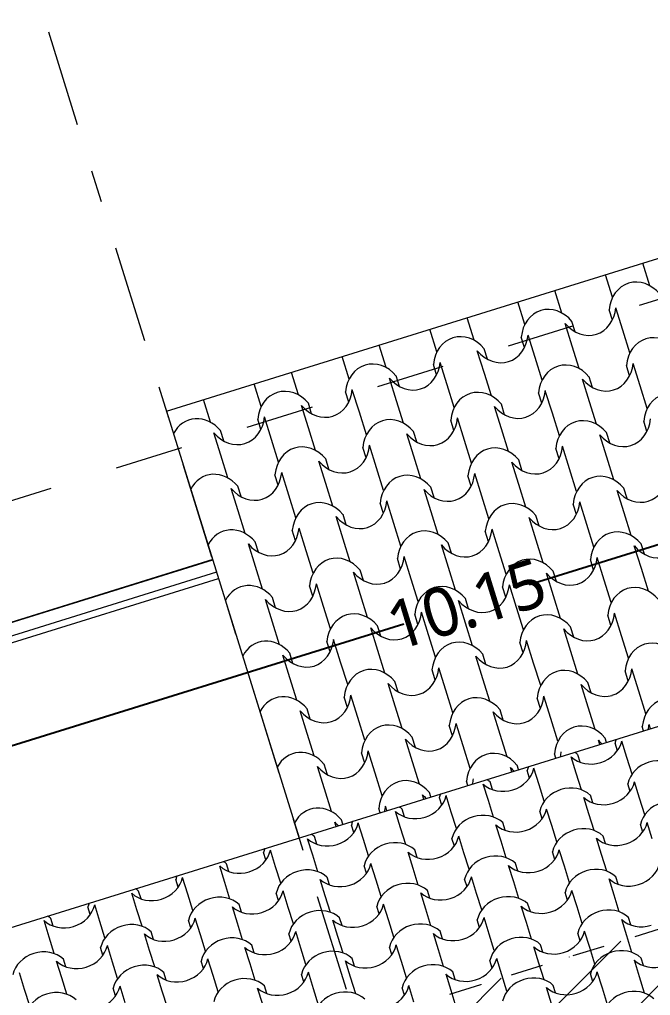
# Model space of a CAD drawing. Header units: metres. Extents: x -111189 to -108577, y -72951 to -72647.
# Drawn here: x -110194.163 to -110192.212, y -72655.442 to -72652.424 of the extents above; entities that cross this region are included whole.
import ezdxf

# ---------------------------------------------------------------- set-up
doc = ezdxf.new("R2010")
doc.units = ezdxf.units.M
doc.header["$MEASUREMENT"] = 0
doc.set_wipeout_variables(frame=1)
for name, pattern in [('Dashed', [0.423333, 0.211667, -0.211667]), ('OTK - Traço Ponto', [0.2, 0.1, -0.05, 0, -0.05]), ('OTK - Traço Ponto CORTES_ALÇ', [0.6, 0.3, -0.15, 0, -0.15]), ('Wipeout_Contour', [1, 0, -1])]:
    doc.linetypes.add(name, pattern=pattern)
for name, color, linetype in [('00 - Cotas Implantação', 7, 'Continuous'), ('00 - DESENHO 2D', 7, 'Continuous'), ('00 - Muros - Pormenores', 7, 'Continuous'), ('02 - PASSEIOS', 7, 'Continuous'), ('03 - COBERTURA', 7, 'Continuous'), ('03 - LAJES', 7, 'Continuous'), ('06 - ESCADAS _ GUARDAS', 7, 'Continuous'), ('07 - MUROS', 7, 'Continuous'), ('13 - IMPLANTAÇÃO (apoio).Layer Apoio', 7, 'Continuous'), ('14 - CORTES.Marcadores', 7, 'Continuous')]:
    doc.layers.add(name, color=color, linetype=linetype)
doc.styles.add('ESTILO_GERADO_2', font='malgunsl.ttf')
doc.styles.add('ESTILO_GERADO_3', font='AGENCYR.TTF')
doc.dimstyles.new('ESTILO_GERADO__1', dxfattribs={"dimtxt": 0.15, "dimasz": 0.095, "dimexe": 0.18, "dimexo": 0.5, "dimgap": 0, "dimtad": 1, "dimzin": 0, "dimdsep": 46, "dimtxsty": 'ESTILO_GERADO_2', "dimblk": 'ARROWHEAD_2', "dimblk1": 'ARROWHEAD_2', "dimblk2": 'ARROWHEAD_2', "dimcen": 0.09, "dimclrd": 7, "dimclre": 7, "dimclrt": 7, "dimadec": 0, "dimazin": 0, "dimtfac": 1, "dimtdec": 4, "dimtmove": 0, "dimatfit": 3, "dimfxl": 1, "dimtolj": 1, "dimtzin": 0, "dimarcsym": 0})
doc.dimstyles.new('ESTILO_GERADO__2', dxfattribs={"dimtxt": 0.15, "dimasz": 0.057, "dimexe": 0.18, "dimexo": 0.05, "dimgap": 0, "dimtad": 1, "dimzin": 0, "dimdsep": 46, "dimtxsty": 'ESTILO_GERADO_3', "dimblk": 'ARROWHEAD_2', "dimblk1": 'ARROWHEAD_2', "dimblk2": 'ARROWHEAD_2', "dimcen": 0.09, "dimclrd": 7, "dimclre": 7, "dimclrt": 7, "dimadec": 0, "dimazin": 0, "dimtfac": 1, "dimtdec": 4, "dimtmove": 0, "dimatfit": 3, "dimfxl": 1, "dimtolj": 1, "dimtzin": 0, "dimarcsym": 0})

# ---------------------------------------------------------------- blocks, each defined once
blk = doc.blocks.new('Malha_4_1', base_point=(-111170.9885, -72913.7301))
at = {"color": 254, "linetype": 'Wipeout_Contour', "lineweight": 0, "ltscale": 664729.494816}
blk.add_wipeout([(-111170.9885, -72913.7301), (-111169.5848, -72918.303), (-111163.4662, -72916.4009), (-111164.8874, -72911.8291), (-111165.9179, -72912.1735)], dxfattribs=at).dxf.layer = '07 - MUROS'
at = {"layer": '07 - MUROS', "color": 7, "linetype": 'Continuous', "lineweight": 13, "flags": 128}
blk.add_lwpolyline([(-111169.1639, -72916.6002), (-111170.0304, -72916.8695), (-111170.9885, -72913.7301), (-111165.9179, -72912.1735), (-111164.8874, -72911.8291), (-111163.9118, -72914.9675), (-111165.4397, -72915.4424)], dxfattribs=at)
blk = doc.blocks.new('Malha_8_1', base_point=(-111182.45, -72914.5203))
at = {"color": 254, "linetype": 'Wipeout_Contour', "lineweight": 0, "ltscale": 1861428.278801215}
blk.add_wipeout([(-111182.45, -72914.5203), (-111181.1398, -72916.9324), (-111179.283, -72920.3506), (-111178.6992, -72921.4255), (-111173.1932, -72931.5618), (-111171.3979, -72934.867), (-111163.9365, -72948.6033), (-111162.5896, -72948.18), (-111170.1617, -72934.1975), (-111171.9536, -72930.8885), (-111177.4458, -72920.7467), (-111178.0283, -72919.6711), (-111179.8807, -72916.2505), (-111181.0503, -72914.0907)], dxfattribs=at).dxf.layer = '02 - PASSEIOS'
blk = doc.blocks.new('Malha_12_1', base_point=(-111174.3436, -72914.76))
at = {"color": 254, "linetype": 'Wipeout_Contour', "lineweight": 0, "ltscale": 1063623.728961419}
blk.add_wipeout([(-111174.3436, -72914.76), (-111178.4921, -72916.0334), (-111177.5091, -72919.1956), (-111176.2586, -72918.8068), (-111170.9415, -72917.1539), (-111170.4962, -72918.5863), (-111169.5848, -72918.303), (-111170.9885, -72913.7301)], dxfattribs=at).dxf.layer = '07 - MUROS'
blk = doc.blocks.new('Laje_10_1', base_point=(-111163.6747, -72914.895))
at = {"layer": '03 - LAJES', "color": 7, "linetype": 'Continuous', "lineweight": 13, "flags": 128}
blk.add_lwpolyline([(-111173.1109, -72919.3991), (-111173.4069, -72919.4911), (-111173.8522, -72918.0588), (-111169.1635, -72916.6012)], dxfattribs=at)
blk = doc.blocks.new('Guarda_7_1', base_point=(-110957.0649, -73026.2797))
at = {"layer": '06 - ESCADAS _ GUARDAS', "color": 254, "linetype": 'Continuous', "lineweight": 13}
for p, q in [((-111169.1517, -72916.6394), (-111173.827, -72918.0928)), ((-111173.8211, -72918.1119), (-111169.1457, -72916.6585))]:
    blk.add_line(p, q, dxfattribs=at)
at = {"layer": '06 - ESCADAS _ GUARDAS', "color": 7, "linetype": 'Continuous', "lineweight": 13}
for p, q in [((-111169.1517, -72916.6394), (-111173.827, -72918.0928)), ((-111173.8211, -72918.1119), (-111169.1457, -72916.6585))]:
    blk.add_line(p, q, dxfattribs=at)
blk = doc.blocks.new('ARROWHEAD_2')
at = {"color": 0, "linetype": 'Continuous', "lineweight": 0}
for p, q in [((-0.378, -0.655), (0.378, 0.655)), ((0, 0), (-1, 0))]:
    blk.add_line(p, q, dxfattribs=at)
blk = doc.blocks.new('*D3272')
at = {"layer": '00 - Muros - Pormenores', "color": 7, "linetype": 'Continuous', "lineweight": -2, "transparency": 16777216}
for p, q in [((-110189.4811, -72648.5362), (-110189.5508, -72648.3118)), ((-110189.5518, -72648.5006), (-110196.7526, -72650.7391)), ((-110204.4161, -72653.1214), (-110197.0394, -72650.8282)), ((-110204.2969, -72653.6969), (-110204.524, -72652.9664))]:
    blk.add_line(p, q, dxfattribs=at)
at = {"layer": 'Defpoints', "color": 0, "linetype": 'Continuous', "transparency": 16777216}
for p in [(-110189.4662, -72648.584), (-110204.4705, -72653.1383), (-110204.2821, -72653.7446)]:
    blk.add_point(p, dxfattribs=at)
at = {"layer": '00 - Muros - Pormenores', "color": 7, "linetype": 'Continuous', "lineweight": -2, "transparency": 16777216, "xscale": 0.05700000000000001, "yscale": 0.05700000000000001, "zscale": 0.05700000000000001}
for p, rotation in [((-110189.4974, -72648.4837), 17.26850926959923), ((-110204.4705, -72653.1383), 197.2685092695993)]:
    blk.add_blockref('ARROWHEAD_2', p, dxfattribs=dict(at, rotation=rotation))
at = {"layer": '00 - Muros - Pormenores', "color": 7, "linetype": 'Continuous', "lineweight": 5, "transparency": 16777216, "insert": (-110196.896, -72650.7836), "char_height": 0.15, "attachment_point": 5, "rotation": 17.2685, "style": 'ESTILO_GERADO_3'}
blk.add_mtext('\\A1;15.68', dxfattribs=at)
blk = doc.blocks.new('Viga_16_1', base_point=(-111165.5824, -72914.9833))
at = {"layer": '03 - COBERTURA', "color": 7, "linetype": 'Continuous', "lineweight": 13}
for q in [(-111165.5824, -72914.9833), (-111168.8964, -72917.4607)]:
    blk.add_line((-111169.3066, -72916.141), q, dxfattribs=at)
at = {"layer": '03 - COBERTURA', "color": 253, "linetype": 'Continuous', "lineweight": 9}
for p, q in [((-111167.8124, -72915.753), (-111167.8341, -72915.6833)), ((-111167.9272, -72915.7887), (-111167.9489, -72915.719)), ((-111168.084, -72915.8375), (-111168.1057, -72915.7677)), ((-111168.1988, -72915.8732), (-111168.2205, -72915.8034)), ((-111167.9281, -72915.8598), (-111167.9381, -72915.8278)), ((-111167.8954, -72915.891), (-111167.9171, -72915.8212)), ((-111168.3557, -72915.9219), (-111168.3774, -72915.8522)), ((-111168.4705, -72915.9576), (-111168.4922, -72915.8879)), ((-111168.0522, -72915.9397), (-111168.0739, -72915.87)), ((-111168.0429, -72915.8955), (-111168.0529, -72915.8634)), ((-111168.1998, -72915.9443), (-111168.2098, -72915.9122)), ((-111168.1671, -72915.9754), (-111168.1887, -72915.9057)), ((-111167.8737, -72915.9607), (-111167.8954, -72915.891)), ((-111168.6273, -72916.0064), (-111168.649, -72915.9366)), ((-111168.3146, -72915.98), (-111168.3246, -72915.9479)), ((-111168.0306, -72916.0095), (-111168.0522, -72915.9397)), ((-111168.7422, -72916.0421), (-111168.7638, -72915.9723)), ((-111168.3239, -72916.0242), (-111168.3456, -72915.9544)), ((-111168.1454, -72916.0452), (-111168.1671, -72915.9754)), ((-111168.4714, -72916.0287), (-111168.4814, -72915.9966)), ((-111168.4387, -72916.0599), (-111168.4604, -72915.9901)), ((-111167.8747, -72916.0318), (-111167.8846, -72915.9998)), ((-111167.8419, -72916.063), (-111167.8636, -72915.9932)), ((-111168.899, -72916.0908), (-111168.9207, -72916.0211)), ((-111168.5956, -72916.1086), (-111168.6172, -72916.0389)), ((-111168.5863, -72916.0644), (-111168.5962, -72916.0323)), ((-111168.3022, -72916.0939), (-111168.3239, -72916.0242)), ((-111167.9895, -72916.0675), (-111167.9994, -72916.0354)), ((-111169.0138, -72916.1265), (-111169.0355, -72916.0568)), ((-111168.417, -72916.1296), (-111168.4387, -72916.0599)), ((-111167.9988, -72916.1117), (-111168.0205, -72916.042)), ((-111167.8202, -72916.1327), (-111167.8419, -72916.063)), ((-111168.7431, -72916.1132), (-111168.7531, -72916.0811)), ((-111168.7104, -72916.1443), (-111168.7321, -72916.0746)), ((-111168.1463, -72916.1163), (-111168.1563, -72916.0842)), ((-111168.1136, -72916.1474), (-111168.1353, -72916.0777)), ((-111169.1707, -72916.1753), (-111169.1923, -72916.1055)), ((-111168.8672, -72916.1931), (-111168.8889, -72916.1233)), ((-111168.8579, -72916.1489), (-111168.8679, -72916.1168)), ((-111168.5739, -72916.1784), (-111168.5956, -72916.1086)), ((-111168.2704, -72916.1962), (-111168.2921, -72916.1264)), ((-111168.2611, -72916.152), (-111168.2711, -72916.1199)), ((-111167.9771, -72916.1815), (-111167.9988, -72916.1117)), ((-111168.982, -72916.2288), (-111169.0037, -72916.159)), ((-111168.6887, -72916.2141), (-111168.7104, -72916.1443)), ((-111168.0919, -72916.2172), (-111168.1136, -72916.1474)), ((-111169.0148, -72916.1976), (-111169.0247, -72916.1655)), ((-111168.418, -72916.2007), (-111168.4279, -72916.1686)), ((-111168.3852, -72916.2319), (-111168.4069, -72916.1621)), ((-111167.8212, -72916.2038), (-111167.8312, -72916.1718)), ((-111169.1389, -72916.2775), (-111169.1606, -72916.2078)), ((-111169.1296, -72916.2333), (-111169.1395, -72916.2012)), ((-111168.8455, -72916.2628), (-111168.8672, -72916.1931)), ((-111168.5421, -72916.2806), (-111168.5638, -72916.2109)), ((-111168.5328, -72916.2364), (-111168.5428, -72916.2043)), ((-111168.2487, -72916.2659), (-111168.2704, -72916.1962)), ((-111167.9453, -72916.2837), (-111167.967, -72916.214)), ((-111167.936, -72916.2395), (-111167.946, -72916.2074)), ((-111168.9603, -72916.2985), (-111168.982, -72916.2288)), ((-111168.6569, -72916.3163), (-111168.6786, -72916.2466)), ((-111168.3636, -72916.3016), (-111168.3852, -72916.2319)), ((-111168.0601, -72916.3194), (-111168.0818, -72916.2497)), ((-111169.1172, -72916.3473), (-111169.1389, -72916.2775)), ((-111168.6896, -72916.2852), (-111168.6996, -72916.2531)), ((-111168.5204, -72916.3504), (-111168.5421, -72916.2806)), ((-111168.0928, -72916.2883), (-111168.1028, -72916.2562)), ((-111168.8137, -72916.3651), (-111168.8354, -72916.2953)), ((-111168.8044, -72916.3209), (-111168.8144, -72916.2888)), ((-111168.217, -72916.3682), (-111168.2386, -72916.2984)), ((-111168.2077, -72916.324), (-111168.2176, -72916.2919)), ((-111167.9236, -72916.3535), (-111167.9453, -72916.2837)), ((-111168.9613, -72916.3696), (-111168.9713, -72916.3375)), ((-111168.9286, -72916.4008), (-111168.9502, -72916.331)), ((-111168.6352, -72916.3861), (-111168.6569, -72916.3163)), ((-111168.3645, -72916.3727), (-111168.3745, -72916.3406)), ((-111168.3318, -72916.4039), (-111168.3535, -72916.3341)), ((-111168.0384, -72916.3892), (-111168.0601, -72916.3194)), ((-111168.7921, -72916.4348), (-111168.8137, -72916.3651)), ((-111168.1953, -72916.4379), (-111168.217, -72916.3682)), ((-111169.0854, -72916.4495), (-111169.1071, -72916.3798)), ((-111169.0761, -72916.4053), (-111169.0861, -72916.3732)), ((-111168.9069, -72916.4705), (-111168.9286, -72916.4008)), ((-111168.4886, -72916.4526), (-111168.5103, -72916.3829)), ((-111168.4793, -72916.4084), (-111168.4893, -72916.3763)), ((-111167.8918, -72916.4557), (-111167.9135, -72916.386)), ((-111167.8825, -72916.4115), (-111167.8925, -72916.3794)), ((-111168.6362, -72916.4572), (-111168.6461, -72916.4251)), ((-111168.6034, -72916.4883), (-111168.6251, -72916.4186)), ((-111168.3101, -72916.4736), (-111168.3318, -72916.4039)), ((-111168.0394, -72916.4603), (-111168.0493, -72916.4282)), ((-111168.0067, -72916.4914), (-111168.0283, -72916.4217)), ((-111169.0637, -72916.5193), (-111169.0854, -72916.4495)), ((-111168.751, -72916.4929), (-111168.7609, -72916.4608)), ((-111168.4669, -72916.5224), (-111168.4886, -72916.4526)), ((-111167.8702, -72916.5255), (-111167.8918, -72916.4557)), ((-111168.7603, -72916.5371), (-111168.782, -72916.4673)), ((-111168.5817, -72916.5581), (-111168.6034, -72916.4883)), ((-111168.1635, -72916.5402), (-111168.1852, -72916.4704)), ((-111168.1542, -72916.496), (-111168.1642, -72916.4639)), ((-111167.985, -72916.5612), (-111168.0067, -72916.4914)), ((-111168.9078, -72916.5416), (-111168.9178, -72916.5095)), ((-111168.8751, -72916.5728), (-111168.8968, -72916.503)), ((-111168.311, -72916.5447), (-111168.321, -72916.5126)), ((-111168.2783, -72916.5759), (-111168.3, -72916.5061)), ((-111169.0319, -72916.6215), (-111169.0536, -72916.5518)), ((-111169.0226, -72916.5773), (-111169.0326, -72916.5452)), ((-111168.7386, -72916.6068), (-111168.7603, -72916.5371)), ((-111168.4259, -72916.5804), (-111168.4358, -72916.5483)), ((-111168.1418, -72916.6099), (-111168.1635, -72916.5402)), ((-111167.8291, -72916.5835), (-111167.839, -72916.5514)), ((-111168.8534, -72916.6425), (-111168.8751, -72916.5728)), ((-111168.4351, -72916.6246), (-111168.4568, -72916.5549)), ((-111168.2566, -72916.6456), (-111168.2783, -72916.5759)), ((-111167.8384, -72916.6277), (-111167.8601, -72916.558)), ((-111168.5827, -72916.6292), (-111168.5927, -72916.5971)), ((-111168.55, -72916.6603), (-111168.5716, -72916.5906)), ((-111167.9859, -72916.6323), (-111167.9959, -72916.6002)), ((-111167.9532, -72916.6634), (-111167.9749, -72916.5937)), ((-111169.0102, -72916.6913), (-111169.0319, -72916.6215)), ((-111168.7068, -72916.7091), (-111168.7285, -72916.6393)), ((-111168.6975, -72916.6649), (-111168.7075, -72916.6328)), ((-111168.4135, -72916.6944), (-111168.4351, -72916.6246)), ((-111168.11, -72916.7122), (-111168.1317, -72916.6424)), ((-111168.1007, -72916.668), (-111168.1107, -72916.6359)), ((-111167.8167, -72916.6975), (-111167.8384, -72916.6277)), ((-111168.5283, -72916.7301), (-111168.55, -72916.6603)), ((-111167.9315, -72916.7332), (-111167.9532, -72916.6634)), ((-111168.8544, -72916.7136), (-111168.8643, -72916.6815)), ((-111168.8216, -72916.7448), (-111168.8433, -72916.675)), ((-111168.2576, -72916.7167), (-111168.2675, -72916.6846)), ((-111168.2248, -72916.7479), (-111168.2465, -72916.6781)), ((-111168.9785, -72916.7935), (-111169.0001, -72916.7238)), ((-111168.9692, -72916.7493), (-111168.9791, -72916.7172)), ((-111168.6851, -72916.7788), (-111168.7068, -72916.7091)), ((-111168.3817, -72916.7966), (-111168.4034, -72916.7269)), ((-111168.3724, -72916.7524), (-111168.3824, -72916.7203)), ((-111168.0883, -72916.7819), (-111168.11, -72916.7122)), ((-111168.7999, -72916.8145), (-111168.8216, -72916.7448)), ((-111168.4965, -72916.8323), (-111168.5182, -72916.7626)), ((-111168.2032, -72916.8176), (-111168.2248, -72916.7479)), ((-111168.9568, -72916.8633), (-111168.9785, -72916.7935)), ((-111168.5292, -72916.8012), (-111168.5392, -72916.7691)), ((-111167.9324, -72916.8043), (-111167.9424, -72916.7722)), ((-111167.8997, -72916.8354), (-111167.9214, -72916.7657)), ((-111168.6533, -72916.8811), (-111168.675, -72916.8113)), ((-111168.644, -72916.8369), (-111168.654, -72916.8048)), ((-111168.36, -72916.8664), (-111168.3817, -72916.7966)), ((-111168.0566, -72916.8842), (-111168.0782, -72916.8144)), ((-111168.0473, -72916.84), (-111168.0572, -72916.8079)), ((-111168.8009, -72916.8856), (-111168.8109, -72916.8535)), ((-111168.7682, -72916.9168), (-111168.7898, -72916.847)), ((-111168.4748, -72916.9021), (-111168.4965, -72916.8323)), ((-111168.1714, -72916.9199), (-111168.1931, -72916.8501)), ((-111167.878, -72916.9052), (-111167.8997, -72916.8354)), ((-111168.6317, -72916.9508), (-111168.6533, -72916.8811)), ((-111168.2041, -72916.8887), (-111168.2141, -72916.8566)), ((-111168.0349, -72916.9539), (-111168.0566, -72916.8842)), ((-111168.925, -72916.9655), (-111168.9467, -72916.8958)), ((-111168.9157, -72916.9213), (-111168.9257, -72916.8892)), ((-111168.3282, -72916.9686), (-111168.3499, -72916.8989)), ((-111168.3189, -72916.9244), (-111168.3289, -72916.8923)), ((-111168.7465, -72916.9865), (-111168.7682, -72916.9168)), ((-111168.4758, -72916.9732), (-111168.4857, -72916.9411)), ((-111168.443, -72917.0043), (-111168.4647, -72916.9346)), ((-111168.1497, -72916.9896), (-111168.1714, -72916.9199)), ((-111167.879, -72916.9763), (-111167.8889, -72916.9442)), ((-111167.8462, -72917.0074), (-111167.8679, -72916.9377)), ((-111168.9033, -72917.0353), (-111168.925, -72916.9655)), ((-111168.3065, -72917.0384), (-111168.3282, -72916.9686)), ((-111168.5999, -72917.0531), (-111168.6216, -72916.9833)), ((-111168.5906, -72917.0089), (-111168.6005, -72916.9768)), ((-111168.4213, -72917.0741), (-111168.443, -72917.0043)), ((-111168.0031, -72917.0562), (-111168.0248, -72916.9864)), ((-111167.9938, -72917.012), (-111168.0038, -72916.9799)), ((-111168.7474, -72917.0576), (-111168.7574, -72917.0255)), ((-111168.7147, -72917.0888), (-111168.7364, -72917.019)), ((-111168.1506, -72917.0607), (-111168.1606, -72917.0286)), ((-111168.1179, -72917.0919), (-111168.1396, -72917.0221)), ((-111167.8246, -72917.0772), (-111167.8462, -72917.0074)), ((-111168.8622, -72917.0933), (-111168.8722, -72917.0612)), ((-111168.5782, -72917.1228), (-111168.5999, -72917.0531)), ((-111168.2654, -72917.0964), (-111168.2754, -72917.0643)), ((-111167.9814, -72917.1259), (-111168.0031, -72917.0562)), ((-111168.8715, -72917.1375), (-111168.8932, -72917.0678)), ((-111168.693, -72917.1585), (-111168.7147, -72917.0888)), ((-111168.2747, -72917.1406), (-111168.2964, -72917.0709)), ((-111168.0962, -72917.1616), (-111168.1179, -72917.0919)), ((-111168.4223, -72917.1452), (-111168.4323, -72917.1131)), ((-111168.3896, -72917.1763), (-111168.4112, -72917.1066)), ((-111167.8313, -72917.1296), (-111167.8355, -72917.1162)), ((-111167.8103, -72917.123), (-111167.8145, -72917.1097)), ((-111168.8498, -72917.2073), (-111168.8715, -72917.1375)), ((-111168.5464, -72917.2251), (-111168.5681, -72917.1553)), ((-111168.5371, -72917.1809), (-111168.5471, -72917.1488)), ((-111168.2531, -72917.2104), (-111168.2747, -72917.1406)), ((-111167.9461, -72917.1653), (-111167.9503, -72917.1519)), ((-111168.3679, -72917.2461), (-111168.3896, -72917.1763)), ((-111167.9671, -72917.1718), (-111167.9713, -72917.1584)), ((-111168.6939, -72917.2296), (-111168.7039, -72917.1975)), ((-111168.6612, -72917.2608), (-111168.6829, -72917.191)), ((-111168.103, -72917.214), (-111168.1071, -72917.2006)), ((-111168.8181, -72917.3095), (-111168.8397, -72917.2398)), ((-111168.8088, -72917.2653), (-111168.8187, -72917.2332)), ((-111168.5247, -72917.2948), (-111168.5464, -72917.2251)), ((-111168.2388, -72917.2562), (-111168.243, -72917.2429)), ((-111168.2178, -72917.2497), (-111168.2219, -72917.2363)), ((-111168.6395, -72917.3305), (-111168.6612, -72917.2608)), ((-111168.3746, -72917.2985), (-111168.3788, -72917.2851)), ((-111168.7964, -72917.3793), (-111168.8181, -72917.3095)), ((-111168.5105, -72917.3407), (-111168.5146, -72917.3273)), ((-111168.4894, -72917.3342), (-111168.4936, -72917.3208)), ((-111168.6253, -72917.3764), (-111168.6294, -72917.363)), ((-111168.6463, -72917.3829), (-111168.6504, -72917.3695)), ((-111168.7821, -72917.4251), (-111168.7863, -72917.4118)), ((-111168.7611, -72917.4186), (-111168.7653, -72917.4052)), ((-111167.9039, -72917.7804), (-111167.904, -72917.7799)), ((-111168.0607, -72917.8292), (-111168.0609, -72917.8286)), ((-111168.1755, -72917.8649), (-111168.1757, -72917.8643)), ((-111168.3323, -72917.9137), (-111168.3325, -72917.9131))]:
    blk.add_line(p, q, dxfattribs=at)
for centre, major_axis, start_param, end_param in [((-111167.845, -72915.8506), (-0.0327, 0.1052), 5.178468, 7.387902), ((-111168.1166, -72915.9351), (-0.0327, 0.1052), 5.178468, 7.387902), ((-111168.0107, -72915.7977), (-0.0329, 0.1058), 3.144569, 4.24135), ((-111168.0102, -72915.7975), (-0.0329, 0.1058), 2.041835, 3.138617), ((-111168.3883, -72916.0195), (-0.0327, 0.1052), 5.178468, 7.387902), ((-111168.2823, -72915.8821), (-0.0329, 0.1058), 3.144569, 4.24135), ((-111167.7915, -72916.0226), (-0.0327, 0.1052), 5.178468, 7.387902), ((-111168.2818, -72915.882), (-0.0329, 0.1058), 2.041835, 3.138617), ((-111168.66, -72916.104), (-0.0327, 0.1052), 5.178468, 7.387902), ((-111168.554, -72915.9666), (-0.0329, 0.1058), 3.144569, 4.24135), ((-111168.0632, -72916.1071), (-0.0327, 0.1052), 5.178468, 7.387902), ((-111167.9572, -72915.9697), (-0.0329, 0.1058), 3.144569, 4.24135), ((-111168.5535, -72915.9664), (-0.0329, 0.1058), 2.041835, 3.138617), ((-111167.9567, -72915.9695), (-0.0329, 0.1058), 2.041835, 3.138617), ((-111168.9316, -72916.1884), (-0.0327, 0.1052), 5.178468, 7.387902), ((-111168.8257, -72916.051), (-0.0329, 0.1058), 3.144569, 4.24135), ((-111168.3348, -72916.1915), (-0.0327, 0.1052), 5.178468, 7.387902), ((-111168.2289, -72916.0541), (-0.0329, 0.1058), 3.144569, 4.24135), ((-111167.738, -72916.1946), (-0.0327, 0.1052), 5.178468, 7.387902), ((-111168.8251, -72916.0508), (-0.0329, 0.1058), 2.041835, 3.138617), ((-111168.2284, -72916.054), (-0.0329, 0.1058), 2.041835, 3.138617), ((-111169.0973, -72916.1355), (-0.0329, 0.1058), 3.144569, 4.24135), ((-111169.2033, -72916.2729), (-0.0327, 0.1052), 5.178468, 6.98744), ((-111168.6065, -72916.276), (-0.0327, 0.1052), 5.178468, 7.387902), ((-111168.5005, -72916.1386), (-0.0329, 0.1058), 3.144569, 4.24135), ((-111168.0097, -72916.2791), (-0.0327, 0.1052), 5.178468, 7.387902), ((-111167.9038, -72916.1417), (-0.0329, 0.1058), 3.144569, 4.24135), ((-111169.0968, -72916.1353), (-0.0329, 0.1058), 2.041835, 3.138617), ((-111168.5, -72916.1384), (-0.0329, 0.1058), 2.041835, 3.138617), ((-111167.9032, -72916.1415), (-0.0329, 0.1058), 2.041835, 3.138617), ((-111168.8781, -72916.3604), (-0.0327, 0.1052), 5.178468, 7.387902), ((-111168.7722, -72916.223), (-0.0329, 0.1058), 3.144569, 4.24135), ((-111168.2814, -72916.3635), (-0.0327, 0.1052), 5.178468, 7.387902), ((-111168.1754, -72916.2261), (-0.0329, 0.1058), 3.144569, 4.24135), ((-111168.7717, -72916.2228), (-0.0329, 0.1058), 2.041835, 3.138617), ((-111168.1749, -72916.226), (-0.0329, 0.1058), 2.041835, 3.138617), ((-111169.1498, -72916.4449), (-0.0327, 0.1052), 5.178468, 6.98744), ((-111169.0439, -72916.3075), (-0.0329, 0.1058), 3.144569, 4.24135), ((-111168.553, -72916.448), (-0.0327, 0.1052), 5.178468, 7.387902), ((-111168.4471, -72916.3106), (-0.0329, 0.1058), 3.144569, 4.24135), ((-111167.9562, -72916.4511), (-0.0327, 0.1052), 5.178468, 7.387902), ((-111167.8503, -72916.3137), (-0.0329, 0.1058), 3.144569, 4.24135), ((-111169.0433, -72916.3073), (-0.0329, 0.1058), 2.041835, 3.138617), ((-111168.4465, -72916.3104), (-0.0329, 0.1058), 2.041835, 3.138617), ((-111167.8498, -72916.3135), (-0.0329, 0.1058), 2.041835, 3.138617), ((-111168.8247, -72916.5324), (-0.0327, 0.1052), 5.178468, 7.387902), ((-111168.7187, -72916.395), (-0.0329, 0.1058), 3.144569, 4.24135), ((-111168.2279, -72916.5355), (-0.0327, 0.1052), 5.178468, 7.387902), ((-111168.1219, -72916.3981), (-0.0329, 0.1058), 3.144569, 4.24135), ((-111168.7182, -72916.3948), (-0.0329, 0.1058), 2.041835, 3.138617), ((-111168.1214, -72916.398), (-0.0329, 0.1058), 2.041835, 3.138617), ((-111169.0963, -72916.6169), (-0.0327, 0.1052), 5.178468, 6.98744), ((-111168.9904, -72916.4795), (-0.0329, 0.1058), 3.144569, 4.24135), ((-111168.4995, -72916.62), (-0.0327, 0.1052), 5.178468, 7.387902), ((-111168.3936, -72916.4826), (-0.0329, 0.1058), 3.144569, 4.24135), ((-111167.9028, -72916.6231), (-0.0327, 0.1052), 5.178468, 7.387902), ((-111168.9899, -72916.4793), (-0.0329, 0.1058), 2.041835, 3.138617), ((-111168.3931, -72916.4824), (-0.0329, 0.1058), 2.041835, 3.138617), ((-111167.7963, -72916.4855), (-0.0329, 0.1058), 2.041835, 3.138617), ((-111168.7712, -72916.7044), (-0.0327, 0.1052), 5.178468, 7.387902), ((-111168.6653, -72916.567), (-0.0329, 0.1058), 3.144569, 4.24135), ((-111168.1744, -72916.7075), (-0.0327, 0.1052), 5.178468, 7.387902), ((-111168.0685, -72916.5701), (-0.0329, 0.1058), 3.144569, 4.24135), ((-111168.6647, -72916.5668), (-0.0329, 0.1058), 2.041835, 3.138617), ((-111168.0679, -72916.57), (-0.0329, 0.1058), 2.041835, 3.138617), ((-111169.0429, -72916.7889), (-0.0327, 0.1052), 5.178468, 6.98744), ((-111168.9369, -72916.6515), (-0.0329, 0.1058), 3.144569, 4.24135), ((-111168.4461, -72916.792), (-0.0327, 0.1052), 5.178468, 7.387902), ((-111168.3401, -72916.6546), (-0.0329, 0.1058), 3.144569, 4.24135), ((-111167.8493, -72916.7951), (-0.0327, 0.1052), 5.178468, 7.387902), ((-111168.9364, -72916.6513), (-0.0329, 0.1058), 2.041835, 3.138617), ((-111168.3396, -72916.6544), (-0.0329, 0.1058), 2.041835, 3.138617), ((-111168.7177, -72916.8764), (-0.0327, 0.1052), 5.178468, 7.387902), ((-111168.6118, -72916.739), (-0.0329, 0.1058), 3.144569, 4.24135), ((-111168.121, -72916.8795), (-0.0327, 0.1052), 5.178468, 7.387902), ((-111168.015, -72916.7421), (-0.0329, 0.1058), 3.144569, 4.24135), ((-111168.6113, -72916.7388), (-0.0329, 0.1058), 2.041835, 3.138617), ((-111168.0145, -72916.742), (-0.0329, 0.1058), 2.041835, 3.138617), ((-111168.9894, -72916.9609), (-0.0327, 0.1052), 5.178468, 6.98744), ((-111168.8834, -72916.8235), (-0.0329, 0.1058), 3.144569, 4.24135), ((-111168.3926, -72916.964), (-0.0327, 0.1052), 5.178468, 7.387902), ((-111168.2867, -72916.8266), (-0.0329, 0.1058), 3.144569, 4.24135), ((-111167.7958, -72916.9671), (-0.0327, 0.1052), 5.178468, 7.387902), ((-111168.8829, -72916.8233), (-0.0329, 0.1058), 2.041835, 3.138617), ((-111168.2861, -72916.8264), (-0.0329, 0.1058), 2.041835, 3.138617), ((-111168.6643, -72917.0484), (-0.0327, 0.1052), 5.178468, 7.387902), ((-111168.5583, -72916.911), (-0.0329, 0.1058), 3.144569, 4.24135), ((-111168.0675, -72917.0515), (-0.0327, 0.1052), 5.178468, 7.387902), ((-111167.9615, -72916.9141), (-0.0329, 0.1058), 3.144569, 4.24135), ((-111168.5578, -72916.9108), (-0.0329, 0.1058), 2.041835, 3.138617), ((-111167.961, -72916.914), (-0.0329, 0.1058), 2.041835, 3.138617), ((-111168.9359, -72917.1329), (-0.0327, 0.1052), 5.178468, 6.98744), ((-111168.83, -72916.9955), (-0.0329, 0.1058), 3.144569, 4.24135), ((-111168.3391, -72917.136), (-0.0327, 0.1052), 5.178468, 7.387902), ((-111168.2332, -72916.9986), (-0.0329, 0.1058), 3.144569, 4.24135), ((-111167.7424, -72917.1391), (-0.0327, 0.1052), 5.178468, 7.387902), ((-111168.8295, -72916.9953), (-0.0329, 0.1058), 2.041835, 3.138617), ((-111168.2327, -72916.9984), (-0.0329, 0.1058), 2.041835, 3.138617), ((-111168.6108, -72917.2204), (-0.0327, 0.1052), 5.178468, 7.387902), ((-111168.5049, -72917.083), (-0.0329, 0.1058), 3.144569, 4.24135), ((-111168.014, -72917.2235), (-0.0327, 0.1052), 5.178468, 7.387902), ((-111167.9081, -72917.0861), (-0.0329, 0.1058), 4.093311, 4.24135), ((-111168.5043, -72917.0828), (-0.0329, 0.1058), 2.041835, 3.138617), ((-111167.9075, -72917.086), (-0.0329, 0.1058), 2.041835, 2.189874), ((-111168.8825, -72917.3049), (-0.0327, 0.1052), 5.178468, 6.98744), ((-111168.7765, -72917.1675), (-0.0329, 0.1058), 3.144569, 4.24135), ((-111168.2857, -72917.308), (-0.0327, 0.1052), 5.178468, 7.387902), ((-111168.1797, -72917.1706), (-0.0329, 0.1058), 4.093311, 4.24135), ((-111168.776, -72917.1673), (-0.0329, 0.1058), 2.041835, 3.138617), ((-111168.1792, -72917.1704), (-0.0329, 0.1058), 2.041835, 2.189874), ((-111168.5573, -72917.3924), (-0.0327, 0.1052), 5.178468, 7.387902), ((-111168.4514, -72917.255), (-0.0329, 0.1058), 4.093311, 4.24135), ((-111168.4509, -72917.2548), (-0.0329, 0.1058), 2.041835, 2.189874), ((-111168.829, -72917.4769), (-0.0327, 0.1052), 5.178468, 6.98744), ((-111168.723, -72917.3395), (-0.0329, 0.1058), 4.093311, 4.24135), ((-111168.7225, -72917.3393), (-0.0329, 0.1058), 2.041835, 2.189874)]:
    blk.add_ellipse(centre, major_axis=major_axis, ratio=0.834649, start_param=start_param, end_param=end_param, dxfattribs=at)
blk = doc.blocks.new('*X118', base_point=(-110957.0649, -73026.2797))
at = {"layer": '03 - COBERTURA', "color": 253, "linetype": 'Continuous', "lineweight": 9}
for p, q in [((-111167.9124, -72917.1911), (-111167.9197, -72917.1677)), ((-111167.8828, -72917.2122), (-111167.8987, -72917.1611)), ((-111168.0397, -72917.2609), (-111168.0555, -72917.2099)), ((-111168.0272, -72917.2268), (-111168.0345, -72917.2034)), ((-111167.867, -72917.2632), (-111167.8828, -72917.2122)), ((-111168.1545, -72917.2966), (-111168.1704, -72917.2456)), ((-111168.1841, -72917.2756), (-111168.1914, -72917.2521)), ((-111168.0238, -72917.3119), (-111168.0397, -72917.2609)), ((-111168.3113, -72917.3454), (-111168.3272, -72917.2943)), ((-111168.2989, -72917.3113), (-111168.3062, -72917.2878)), ((-111168.1386, -72917.3476), (-111168.1545, -72917.2966)), ((-111167.8733, -72917.3169), (-111167.8806, -72917.2935)), ((-111167.8437, -72917.3379), (-111167.8596, -72917.2869)), ((-111168.4557, -72917.36), (-111168.463, -72917.3366)), ((-111168.4262, -72917.381), (-111168.442, -72917.33)), ((-111168.0006, -72917.3867), (-111168.0164, -72917.3357)), ((-111167.9881, -72917.3526), (-111167.9954, -72917.3291)), ((-111168.2955, -72917.3964), (-111168.3113, -72917.3454)), ((-111167.8279, -72917.389), (-111167.8437, -72917.3379)), ((-111168.583, -72917.4298), (-111168.5989, -72917.3788)), ((-111168.5706, -72917.3957), (-111168.5778, -72917.3723)), ((-111168.4103, -72917.4321), (-111168.4262, -72917.381)), ((-111168.145, -72917.4014), (-111168.1523, -72917.3779)), ((-111168.1154, -72917.4224), (-111168.1313, -72917.3714)), ((-111167.9847, -72917.4377), (-111168.0006, -72917.3867)), ((-111168.7274, -72917.4445), (-111168.7347, -72917.421)), ((-111168.6978, -72917.4655), (-111168.7137, -72917.4145)), ((-111168.2722, -72917.4711), (-111168.2881, -72917.4201)), ((-111168.2598, -72917.437), (-111168.2671, -72917.4136)), ((-111168.0995, -72917.4734), (-111168.1154, -72917.4224)), ((-111167.8342, -72917.4427), (-111167.8415, -72917.4192)), ((-111167.8046, -72917.4637), (-111167.8205, -72917.4127)), ((-111168.8422, -72917.4802), (-111168.8495, -72917.4567)), ((-111168.5671, -72917.4808), (-111168.583, -72917.4298)), ((-111168.3871, -72917.5068), (-111168.4029, -72917.4558)), ((-111167.949, -72917.4784), (-111167.9563, -72917.4549)), ((-111168.8547, -72917.5142), (-111168.8705, -72917.4632)), ((-111168.682, -72917.5165), (-111168.6978, -72917.4655)), ((-111168.4166, -72917.4858), (-111168.4239, -72917.4624)), ((-111168.2564, -72917.5222), (-111168.2722, -72917.4711)), ((-111167.9615, -72917.5125), (-111167.9773, -72917.4615)), ((-111168.9991, -72917.5289), (-111169.0063, -72917.5055)), ((-111168.9695, -72917.5499), (-111168.9853, -72917.4989)), ((-111168.8388, -72917.5653), (-111168.8547, -72917.5142)), ((-111168.5439, -72917.5556), (-111168.5598, -72917.5046)), ((-111168.5314, -72917.5215), (-111168.5387, -72917.498)), ((-111168.3712, -72917.5578), (-111168.3871, -72917.5068)), ((-111168.1059, -72917.5271), (-111168.1132, -72917.5037)), ((-111168.0763, -72917.5482), (-111168.0922, -72917.4972)), ((-111167.9456, -72917.5635), (-111167.9615, -72917.5125)), ((-111169.1263, -72917.5987), (-111169.1422, -72917.5477)), ((-111169.1139, -72917.5646), (-111169.1212, -72917.5412)), ((-111168.6883, -72917.5703), (-111168.6956, -72917.5468)), ((-111168.6587, -72917.5913), (-111168.6746, -72917.5403)), ((-111168.2331, -72917.5969), (-111168.249, -72917.5459)), ((-111168.2207, -72917.5628), (-111168.228, -72917.5394)), ((-111168.0604, -72917.5992), (-111168.0763, -72917.5482)), ((-111168.9536, -72917.601), (-111168.9695, -72917.5499)), ((-111168.528, -72917.6066), (-111168.5439, -72917.5556)), ((-111169.2707, -72917.6134), (-111169.278, -72917.5899)), ((-111169.2411, -72917.6344), (-111169.257, -72917.5834)), ((-111169.1105, -72917.6497), (-111169.1263, -72917.5987)), ((-111168.8156, -72917.64), (-111168.8314, -72917.589)), ((-111168.8031, -72917.6059), (-111168.8104, -72917.5825)), ((-111168.6429, -72917.6423), (-111168.6587, -72917.5913)), ((-111168.3775, -72917.6116), (-111168.3848, -72917.5881)), ((-111168.3479, -72917.6326), (-111168.3638, -72917.5816)), ((-111168.2173, -72917.6479), (-111168.2331, -72917.5969)), ((-111167.9224, -72917.6383), (-111167.9382, -72917.5873)), ((-111167.9099, -72917.6042), (-111167.9172, -72917.5807)), ((-111169.398, -72917.6831), (-111169.4138, -72917.6321)), ((-111169.3855, -72917.6491), (-111169.3928, -72917.6256)), ((-111169.2253, -72917.6854), (-111169.2411, -72917.6344)), ((-111168.9599, -72917.6547), (-111168.9672, -72917.6312)), ((-111168.9304, -72917.6757), (-111168.9462, -72917.6247)), ((-111168.5048, -72917.6814), (-111168.5206, -72917.6304)), ((-111168.4923, -72917.6473), (-111168.4996, -72917.6238)), ((-111168.3321, -72917.6836), (-111168.3479, -72917.6326)), ((-111168.0668, -72917.6529), (-111168.0741, -72917.6295)), ((-111168.0372, -72917.674), (-111168.053, -72917.623)), ((-111167.9065, -72917.6893), (-111167.9224, -72917.6383)), ((-111169.5128, -72917.7188), (-111169.5286, -72917.6678)), ((-111169.0748, -72917.6904), (-111169.0821, -72917.6669)), ((-111168.7997, -72917.6911), (-111168.8156, -72917.64)), ((-111168.6196, -72917.7171), (-111168.6355, -72917.6661)), ((-111168.1816, -72917.6886), (-111168.1889, -72917.6652)), ((-111169.5424, -72917.6978), (-111169.5497, -72917.6744)), ((-111169.3821, -72917.7342), (-111169.398, -72917.6831)), ((-111169.0872, -72917.7245), (-111169.1031, -72917.6735)), ((-111168.9145, -72917.7267), (-111168.9304, -72917.6757)), ((-111168.6492, -72917.696), (-111168.6565, -72917.6726)), ((-111168.4889, -72917.7324), (-111168.5048, -72917.6814)), ((-111168.194, -72917.7227), (-111168.2099, -72917.6717)), ((-111168.0213, -72917.725), (-111168.0372, -72917.674)), ((-111169.6696, -72917.7676), (-111169.6855, -72917.7166)), ((-111169.6572, -72917.7335), (-111169.6645, -72917.71)), ((-111169.4969, -72917.7699), (-111169.5128, -72917.7188)), ((-111169.2316, -72917.7391), (-111169.2389, -72917.7157)), ((-111169.202, -72917.7602), (-111169.2179, -72917.7092)), ((-111169.0713, -72917.7755), (-111169.0872, -72917.7245)), ((-111168.7764, -72917.7658), (-111168.7923, -72917.7148)), ((-111168.764, -72917.7317), (-111168.7713, -72917.7083)), ((-111168.6037, -72917.7681), (-111168.6196, -72917.7171)), ((-111168.3384, -72917.7374), (-111168.3457, -72917.7139)), ((-111168.3088, -72917.7584), (-111168.3247, -72917.7074)), ((-111168.1782, -72917.7737), (-111168.194, -72917.7227)), ((-111167.8833, -72917.7641), (-111167.8991, -72917.713)), ((-111167.8708, -72917.73), (-111167.8781, -72917.7065)), ((-111169.3589, -72917.8089), (-111169.3747, -72917.7579)), ((-111169.3464, -72917.7748), (-111169.3537, -72917.7514)), ((-111168.9208, -72917.7805), (-111168.9281, -72917.757)), ((-111168.8913, -72917.8015), (-111168.9071, -72917.7505)), ((-111168.4657, -72917.8072), (-111168.4815, -72917.7562)), ((-111168.4532, -72917.7731), (-111168.4605, -72917.7496)), ((-111168.293, -72917.8094), (-111168.3088, -72917.7584)), ((-111168.0277, -72917.7787), (-111168.035, -72917.7553)), ((-111167.9981, -72917.7998), (-111168.0139, -72917.7487)), ((-111169.6538, -72917.8186), (-111169.6696, -72917.7676)), ((-111169.1862, -72917.8112), (-111169.202, -72917.7602)), ((-111168.7606, -72917.8168), (-111168.7764, -72917.7658)), ((-111167.8674, -72917.8151), (-111167.8833, -72917.7641)), ((-111169.5033, -72917.8236), (-111169.5106, -72917.8001)), ((-111169.4737, -72917.8446), (-111169.4895, -72917.7936)), ((-111169.343, -72917.8599), (-111169.3589, -72917.8089)), ((-111169.0481, -72917.8503), (-111169.064, -72917.7993)), ((-111169.0357, -72917.8162), (-111169.043, -72917.7927)), ((-111168.8754, -72917.8525), (-111168.8913, -72917.8015)), ((-111168.6101, -72917.8218), (-111168.6174, -72917.7984)), ((-111168.5805, -72917.8429), (-111168.5964, -72917.7918)), ((-111168.4498, -72917.8582), (-111168.4657, -72917.8072)), ((-111168.1549, -72917.8485), (-111168.1708, -72917.7975)), ((-111168.1425, -72917.8144), (-111168.1498, -72917.791)), ((-111167.9822, -72917.8508), (-111167.9981, -72917.7998)), ((-111169.6305, -72917.8934), (-111169.6464, -72917.8424)), ((-111169.6181, -72917.8593), (-111169.6254, -72917.8358)), ((-111169.4578, -72917.8956), (-111169.4737, -72917.8446)), ((-111169.1925, -72917.8649), (-111169.1998, -72917.8415)), ((-111169.1629, -72917.886), (-111169.1788, -72917.835)), ((-111169.0322, -72917.9013), (-111169.0481, -72917.8503)), ((-111168.7373, -72917.8916), (-111168.7532, -72917.8406)), ((-111168.7249, -72917.8575), (-111168.7322, -72917.8341)), ((-111168.5646, -72917.8939), (-111168.5805, -72917.8429)), ((-111168.2993, -72917.8632), (-111168.3066, -72917.8397)), ((-111168.2697, -72917.8842), (-111168.2856, -72917.8332)), ((-111168.1391, -72917.8995), (-111168.1549, -72917.8485)), ((-111167.8442, -72917.8899), (-111167.86, -72917.8388)), ((-111167.8317, -72917.8558), (-111167.839, -72917.8323)), ((-111169.7453, -72917.9291), (-111169.7612, -72917.8781)), ((-111169.3073, -72917.9006), (-111169.3146, -72917.8772)), ((-111168.8522, -72917.9273), (-111168.868, -72917.8763)), ((-111168.4141, -72917.8989), (-111168.4214, -72917.8754)), ((-111167.959, -72917.9255), (-111167.9748, -72917.8745)), ((-111169.6147, -72917.9444), (-111169.6305, -72917.8934)), ((-111169.3198, -72917.9347), (-111169.3356, -72917.8837)), ((-111169.1471, -72917.937), (-111169.1629, -72917.886)), ((-111168.8817, -72917.9063), (-111168.889, -72917.8828)), ((-111168.7215, -72917.9426), (-111168.7373, -72917.8916)), ((-111168.4266, -72917.933), (-111168.4424, -72917.8819)), ((-111168.2539, -72917.9352), (-111168.2697, -72917.8842)), ((-111167.9886, -72917.9045), (-111167.9959, -72917.8811)), ((-111167.8283, -72917.9409), (-111167.8442, -72917.8899)), ((-111169.7295, -72917.9801), (-111169.7453, -72917.9291)), ((-111169.4642, -72917.9494), (-111169.4714, -72917.9259)), ((-111169.4346, -72917.9704), (-111169.4504, -72917.9194)), ((-111169.3039, -72917.9857), (-111169.3198, -72917.9347)), ((-111169.009, -72917.9761), (-111169.0249, -72917.9251)), ((-111168.9966, -72917.942), (-111169.0038, -72917.9185)), ((-111168.8363, -72917.9783), (-111168.8522, -72917.9273)), ((-111168.571, -72917.9476), (-111168.5783, -72917.9242)), ((-111168.5414, -72917.9687), (-111168.5573, -72917.9176)), ((-111168.4107, -72917.984), (-111168.4266, -72917.933)), ((-111168.1158, -72917.9743), (-111168.1317, -72917.9233)), ((-111168.1034, -72917.9402), (-111168.1107, -72917.9168)), ((-111167.9431, -72917.9766), (-111167.959, -72917.9255))]:
    blk.add_line(p, q, dxfattribs=at)
for centre, major_axis, start_param, end_param in [((-111167.8305, -72917.1779), (0.0878, 0.0273), 2.528763, 2.675513), ((-111167.9883, -72917.1505), (0.0883, 0.0274), 4.715365, 5.812147), ((-111167.9878, -72917.1503), (0.0883, 0.0274), 3.612631, 4.709413), ((-111168.1022, -72917.2623), (0.0878, 0.0273), 0.466079, 0.612829), ((-111167.7914, -72917.3036), (0.0878, 0.0273), 0.466079, 2.675513), ((-111168.26, -72917.2349), (0.0883, 0.0274), 4.715365, 5.812147), ((-111168.1022, -72917.2623), (0.0878, 0.0273), 2.528763, 2.675513), ((-111168.2594, -72917.2348), (0.0883, 0.0274), 3.612631, 4.709413), ((-111168.3739, -72917.3468), (0.0878, 0.0273), 0.466079, 0.612829), ((-111168.0631, -72917.3881), (0.0878, 0.0273), 0.466079, 2.675513), ((-111167.9492, -72917.2763), (0.0883, 0.0274), 4.715365, 5.812147), ((-111168.5316, -72917.3194), (0.0883, 0.0274), 4.715365, 5.812147), ((-111168.3739, -72917.3468), (0.0878, 0.0273), 2.528763, 2.675513), ((-111167.9487, -72917.2761), (0.0883, 0.0274), 3.612631, 4.709413), ((-111168.6455, -72917.4312), (0.0878, 0.0273), 0.466079, 0.612829), ((-111167.7523, -72917.4294), (0.0878, 0.0273), 0.466079, 2.675513), ((-111168.5311, -72917.3192), (0.0883, 0.0274), 3.612631, 4.709413), ((-111168.3348, -72917.4725), (0.0878, 0.0273), 0.466079, 2.675513), ((-111168.2209, -72917.3607), (0.0883, 0.0274), 4.715365, 5.812147), ((-111168.8033, -72917.4038), (0.0883, 0.0274), 4.715365, 5.812147), ((-111168.6455, -72917.4312), (0.0878, 0.0273), 2.528764, 2.675513), ((-111168.2203, -72917.3606), (0.0883, 0.0274), 3.612631, 4.709413), ((-111168.024, -72917.5139), (0.0878, 0.0273), 0.466079, 2.675513), ((-111167.9101, -72917.4021), (0.0883, 0.0274), 4.715365, 5.812147), ((-111168.9172, -72917.5156), (0.0878, 0.0273), 0.466079, 0.612829), ((-111168.4925, -72917.4452), (0.0883, 0.0274), 4.715365, 5.812147), ((-111168.8027, -72917.4037), (0.0883, 0.0274), 3.612631, 4.709413), ((-111168.6064, -72917.557), (0.0878, 0.0273), 0.466079, 2.675513), ((-111167.9096, -72917.4019), (0.0883, 0.0274), 3.612631, 4.709413), ((-111169.0749, -72917.4883), (0.0883, 0.0274), 4.715365, 5.812147), ((-111168.9172, -72917.5156), (0.0878, 0.0273), 2.528764, 2.675513), ((-111168.492, -72917.445), (0.0883, 0.0274), 3.612631, 4.709413), ((-111168.2957, -72917.5983), (0.0878, 0.0273), 0.466079, 2.675513), ((-111168.1817, -72917.4865), (0.0883, 0.0274), 4.715365, 5.812147), ((-111169.0744, -72917.4881), (0.0883, 0.0274), 3.612631, 4.709413), ((-111169.1888, -72917.6001), (0.0878, 0.0273), 0.466079, 0.612829), ((-111168.7642, -72917.5296), (0.0883, 0.0274), 4.715365, 5.812147), ((-111168.1812, -72917.4863), (0.0883, 0.0274), 3.612631, 4.709413), ((-111167.871, -72917.5279), (0.0883, 0.0274), 4.715365, 5.812147), ((-111169.1888, -72917.6001), (0.0878, 0.0273), 2.528764, 2.675513), ((-111168.8781, -72917.6414), (0.0878, 0.0273), 0.466079, 2.675513), ((-111167.9849, -72917.6397), (0.0878, 0.0273), 0.466079, 2.675513), ((-111169.3466, -72917.5727), (0.0883, 0.0274), 4.715365, 5.812147), ((-111168.7636, -72917.5295), (0.0883, 0.0274), 3.612631, 4.709413), ((-111168.5673, -72917.6828), (0.0878, 0.0273), 0.466079, 2.675513), ((-111168.4534, -72917.571), (0.0883, 0.0274), 4.715365, 5.812147), ((-111167.8705, -72917.5277), (0.0883, 0.0274), 3.612631, 4.709413), ((-111169.3461, -72917.5726), (0.0883, 0.0274), 3.612631, 4.709413), ((-111169.4605, -72917.6845), (0.0878, 0.0273), 0.466079, 0.612829), ((-111169.1497, -72917.7259), (0.0878, 0.0273), 0.466079, 2.675513), ((-111169.0358, -72917.6141), (0.0883, 0.0274), 4.715365, 5.812147), ((-111168.4529, -72917.5708), (0.0883, 0.0274), 3.612631, 4.709413), ((-111168.2566, -72917.7241), (0.0878, 0.0273), 0.466079, 2.675513), ((-111168.1426, -72917.6123), (0.0883, 0.0274), 4.715365, 5.812147), ((-111169.6182, -72917.6572), (0.0883, 0.0274), 4.715365, 5.812147), ((-111169.4605, -72917.6845), (0.0878, 0.0273), 2.528764, 2.675513), ((-111168.7251, -72917.6554), (0.0883, 0.0274), 4.715365, 5.812147), ((-111169.0353, -72917.6139), (0.0883, 0.0274), 3.612631, 4.709413), ((-111168.839, -72917.7672), (0.0878, 0.0273), 0.466079, 2.675513), ((-111168.1421, -72917.6121), (0.0883, 0.0274), 3.612631, 4.709413), ((-111167.9458, -72917.7655), (0.0878, 0.0273), 0.466079, 2.675513), ((-111169.6177, -72917.657), (0.0883, 0.0274), 3.612631, 4.709413), ((-111169.7321, -72917.769), (0.0878, 0.0273), 0.466079, 0.612829), ((-111169.4214, -72917.8103), (0.0878, 0.0273), 0.466079, 2.675513), ((-111169.3075, -72917.6985), (0.0883, 0.0274), 4.715365, 5.812147), ((-111168.7245, -72917.6552), (0.0883, 0.0274), 3.612631, 4.709413), ((-111168.5282, -72917.8086), (0.0878, 0.0273), 0.466079, 2.675513), ((-111168.4143, -72917.6967), (0.0883, 0.0274), 4.715365, 5.812147), ((-111167.8314, -72917.6535), (0.0883, 0.0274), 3.612631, 4.709413), ((-111169.307, -72917.6983), (0.0883, 0.0274), 3.612631, 4.709413), ((-111168.9967, -72917.7399), (0.0883, 0.0274), 4.715365, 5.812147), ((-111168.4138, -72917.6966), (0.0883, 0.0274), 3.612631, 4.709413), ((-111168.1035, -72917.7381), (0.0883, 0.0274), 4.715365, 5.812147), ((-111169.1106, -72917.8517), (0.0878, 0.0273), 0.466079, 2.675513), ((-111168.2174, -72917.8499), (0.0878, 0.0273), 0.466079, 2.675513), ((-111169.693, -72917.8948), (0.0878, 0.0273), 0.466079, 2.675513), ((-111169.5791, -72917.783), (0.0883, 0.0274), 4.715365, 5.812147), ((-111168.9962, -72917.7397), (0.0883, 0.0274), 3.612631, 4.709413), ((-111168.7999, -72917.893), (0.0878, 0.0273), 0.466079, 2.675513), ((-111168.686, -72917.7812), (0.0883, 0.0274), 4.715365, 5.812147), ((-111168.103, -72917.7379), (0.0883, 0.0274), 3.612631, 4.709413), ((-111167.9067, -72917.8912), (0.0878, 0.0273), 0.466079, 2.675513), ((-111169.5786, -72917.7828), (0.0883, 0.0274), 3.612631, 4.709413), ((-111169.3823, -72917.9361), (0.0878, 0.0273), 0.466079, 2.675513), ((-111169.2684, -72917.8243), (0.0883, 0.0274), 4.715365, 5.812147), ((-111168.6854, -72917.781), (0.0883, 0.0274), 3.612631, 4.709413), ((-111168.4891, -72917.9344), (0.0878, 0.0273), 0.466079, 2.675513), ((-111168.3752, -72917.8225), (0.0883, 0.0274), 4.715365, 5.812147), ((-111167.7923, -72917.7793), (0.0883, 0.0274), 3.612631, 4.709413), ((-111168.9576, -72917.8656), (0.0883, 0.0274), 4.715365, 5.812147), ((-111168.0644, -72917.8639), (0.0883, 0.0274), 4.715365, 5.812147), ((-111169.2679, -72917.8241), (0.0883, 0.0274), 3.612631, 4.709413), ((-111169.0715, -72917.9775), (0.0878, 0.0273), 0.466079, 2.675513), ((-111168.3747, -72917.8224), (0.0883, 0.0274), 3.612631, 4.709413), ((-111168.1783, -72917.9757), (0.0878, 0.0273), 0.466079, 2.675513), ((-111169.6539, -72918.0206), (0.0878, 0.0273), 0.466079, 2.675513), ((-111169.54, -72917.9088), (0.0883, 0.0274), 4.715365, 5.812147), ((-111168.9571, -72917.8655), (0.0883, 0.0274), 3.612631, 4.709413), ((-111168.7608, -72918.0188), (0.0878, 0.0273), 0.466079, 2.675513), ((-111168.6469, -72917.907), (0.0883, 0.0274), 4.715365, 5.812147), ((-111168.0639, -72917.8637), (0.0883, 0.0274), 3.612631, 4.709413), ((-111167.8676, -72918.017), (0.0878, 0.0273), 0.466079, 2.675513)]:
    blk.add_ellipse(centre, major_axis=major_axis, ratio=0.876216, start_param=start_param, end_param=end_param, dxfattribs=at)
blk = doc.blocks.new('Cobertura_1_1', base_point=(-111163.2146, -72915.6944))
at = {"layer": '03 - COBERTURA', "color": 7, "linetype": 'Continuous', "lineweight": 13, "flags": 128}
blk.add_lwpolyline([(-111173.289, -72918.8262), (-111163.2146, -72915.6944)], dxfattribs=at)
at = {"layer": '03 - COBERTURA', "color": 7, "linetype": 'Continuous', "lineweight": 13}
blk.add_blockref('*X118', (-110957.0649, -73026.2797), dxfattribs=at)
blk = doc.blocks.new('*D3286')
at = {"layer": '00 - Cotas Implantação', "color": 7, "linetype": 'Continuous', "lineweight": -2, "transparency": 16777216}
for p, q in [((-110187.7773, -72653.3434), (-110188.0195, -72652.5641)), ((-110188.0568, -72652.7642), (-110192.5868, -72654.1724)), ((-110197.5678, -72655.7208), (-110192.9747, -72654.293)), ((-110197.4697, -72656.3564), (-110197.712, -72655.5772))]:
    blk.add_line(p, q, dxfattribs=at)
at = {"layer": 'Defpoints', "color": 0, "linetype": 'Continuous', "transparency": 16777216}
for p in [(-110187.6288, -72653.8209), (-110197.6586, -72655.749), (-110197.3213, -72656.8339)]:
    blk.add_point(p, dxfattribs=at)
at = {"layer": '00 - Cotas Implantação', "color": 7, "linetype": 'Continuous', "lineweight": -2, "transparency": 16777216, "xscale": 0.095, "yscale": 0.095, "zscale": 0.095}
for p, rotation in [((-110187.9661, -72652.736), 17.26850926959923), ((-110197.6586, -72655.749), 197.2685092695993)]:
    blk.add_blockref('ARROWHEAD_2', p, dxfattribs=dict(at, rotation=rotation))
at = {"layer": '00 - Cotas Implantação', "color": 7, "linetype": 'Continuous', "lineweight": 5, "transparency": 16777216, "insert": (-110192.7807, -72654.2327), "char_height": 0.15, "attachment_point": 5, "rotation": 17.2685, "style": 'ESTILO_GERADO_2'}
blk.add_mtext('\\A1;10.15', dxfattribs=at)
blk = doc.blocks.new('Plano de Corte_4_1', base_point=(-111170.592, -72912.0077))
at = {"layer": '14 - CORTES.Marcadores', "color": 7, "linetype": 'OTK - Traço Ponto CORTES_ALÇ', "lineweight": 5}
blk.add_line((-111170.5029, -72912.2942), (-111163.6544, -72934.3248), dxfattribs=at)

msp = doc.modelspace()

# ---------------------------------------------------------------- block references
at = {"layer": '07 - MUROS', "color": 7, "lineweight": 13}
msp.add_blockref('Malha_4_1', (-110195.3899, -72651.2242), dxfattribs=at)

# ---------------------------------------------------------------- next in the draw order: block references
at = {"layer": '02 - PASSEIOS', "color": 7, "lineweight": 13}
msp.add_blockref('Malha_8_1', (-110206.8514, -72652.0145), dxfattribs=at)

# ---------------------------------------------------------------- next in the draw order: block references
at = {"layer": '03 - COBERTURA', "color": 7, "lineweight": 13}
msp.add_blockref('Viga_16_1', (-110189.9838, -72652.4775), dxfattribs=at)
at = {"layer": '07 - MUROS', "color": 7, "lineweight": 13}
msp.add_blockref('Malha_12_1', (-110198.745, -72652.2541), dxfattribs=at)

# ---------------------------------------------------------------- next in the draw order: hatches: boundary and pattern name
at = {"layer": '13 - IMPLANTAÇÃO (apoio).Layer Apoio', "linetype": 'Continuous', "lineweight": 13}
h = msp.add_hatch(dxfattribs=at)
h.set_pattern_fill('MASONRY_BLOCK_0001', color=134, style=0, pattern_type=2)
h.set_pattern_definition([(45, (-110190.99825, -72660.07814), (-0.1272792, 0.1272792), [])])
h.paths.add_polyline_path([(-110197.3213, -72656.8339), (-110195.7629, -72661.8473), (-110195.5233, -72661.7728), (-110194.1281, -72666.2609), (-110184.6752, -72663.3224), (-110187.6288, -72653.8209)])

# ---------------------------------------------------------------- next in the draw order: linework, layer by layer
at = {"layer": '00 - DESENHO 2D', "color": 252, "linetype": 'Dashed', "lineweight": 9, "flags": 128}
msp.add_lwpolyline([(-110189.6194, -72652.4921), (-110194.394, -72653.9764), (-110195.1361, -72651.5891), (-110190.3615, -72650.1048)], close=True, dxfattribs=at)
at = {"layer": '13 - IMPLANTAÇÃO (apoio).Layer Apoio', "color": 134, "linetype": 'OTK - Traço Ponto', "lineweight": 13, "flags": 128}
msp.add_lwpolyline([(-110197.3213, -72656.8339), (-110195.7629, -72661.8473), (-110195.5233, -72661.7728), (-110194.1281, -72666.2609), (-110184.6752, -72663.3224), (-110187.6288, -72653.8209)], close=True, dxfattribs=at)

# ---------------------------------------------------------------- next in the draw order: block references
at = {"layer": '03 - COBERTURA', "color": 7, "linetype": 'Continuous', "lineweight": 13}
msp.add_blockref('Cobertura_1_1', (-110187.616, -72653.1886), dxfattribs=at)
at = {"layer": '03 - LAJES', "color": 7, "linetype": 'Continuous', "lineweight": 13}
msp.add_blockref('Laje_10_1', (-110188.0761, -72652.3891), dxfattribs=at)
at = {"layer": '06 - ESCADAS _ GUARDAS', "color": 7, "linetype": 'Continuous', "lineweight": 13}
msp.add_blockref('Guarda_7_1', (-109981.4663, -72763.7739), dxfattribs=at)
at = {"layer": '14 - CORTES.Marcadores', "color": 7, "lineweight": 5}
msp.add_blockref('Plano de Corte_4_1', (-110194.9934, -72649.5018), dxfattribs=at)

# ---------------------------------------------------------------- next in the draw order: dimensions: what is measured, and where the dimension line sits
at = {"layer": '00 - Cotas Implantação', "color": 7, "linetype": 'Continuous', "lineweight": 5}
dim = msp.add_linear_dim(base=(-110197.6586, -72655.749), p1=(-110187.6288, -72653.8209), p2=(-110197.3213, -72656.8339), angle=197.2685, dimstyle='ESTILO_GERADO__1', dxfattribs=at)
dim.commit()
dim.dimension.update_dxf_attribs({"geometry": '*D3286', "text_midpoint": (-110192.7807, -72654.2327), "dimtype": 160, "text_rotation": 17.2685})
at = {"layer": '00 - Muros - Pormenores', "color": 7, "linetype": 'Continuous', "lineweight": 5}
dim = msp.add_linear_dim(base=(-110204.4705, -72653.1383), p1=(-110189.4662, -72648.584), p2=(-110204.2821, -72653.7446), angle=197.2685, dimstyle='ESTILO_GERADO__2', dxfattribs=at)
dim.commit()
dim.dimension.update_dxf_attribs({"geometry": '*D3272', "text_midpoint": (-110196.896, -72650.7836), "dimtype": 160, "text_rotation": 17.2685})

doc.saveas('drawing.dxf')
